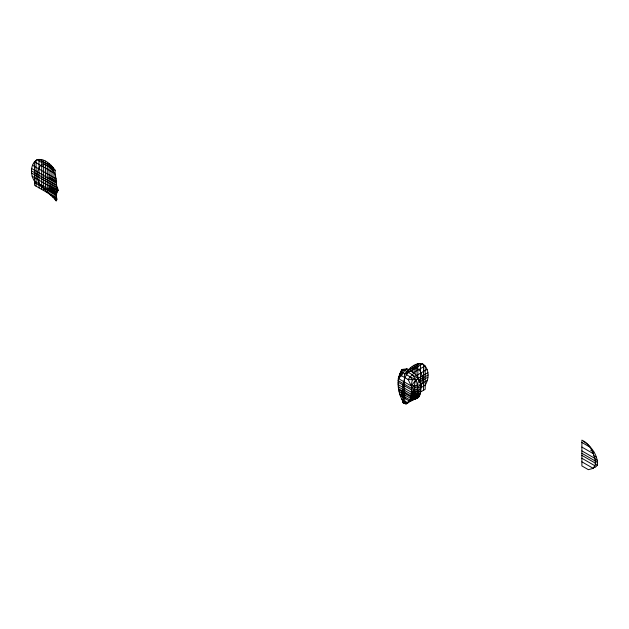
<?xml version="1.0" encoding="UTF-8"?>
<svg xmlns="http://www.w3.org/2000/svg" width="629" height="629" viewBox="0 0 629 629"><rect width="100%" height="100%" fill="white"/><g stroke="black" fill="none" stroke-linecap="round" stroke-linejoin="round"><path stroke-width="0.94" d="M410.517 370.866C419.653 375.222 423.474 387.653 419.079 396.663L411.484 400.186L406.043 404.007L403.409 403.134L403.409 399.179L402.882 398.078C403.283 388.801 401.412 376.96 410.517 370.866L410.517 367.745C413.874 365.032 418.222 362.461 422.664 363.853C429.513 368.437 429.3 378.839 425.188 385.2L420.502 387.904C423.073 382.094 423.396 374.475 418.835 369.53L415.95 368.68L414.055 368.83M593.249 467.331L595.058 467.457L597.424 465.263C598.195 455.679 591.378 446.205 583.578 441.495M404.793 396.073L403.134 397.033L402.489 396.356L404.793 395.02L410.556 398.346L419.079 396.663C415.698 400.013 409.809 399.171 406.9 403.551L404.793 402.332L403.409 403.134L402.741 402.277L404.793 401.09L407.851 402.851C413.591 396.687 410.092 387.291 412.349 379.947L410.187 376.85L406.57 374.758L406.57 371.542L410.517 367.745M403.551 402.56C397.732 392.795 395.547 379.484 402.08 369.459L404.801 370.379L412.286 374.695L415.95 379.743C412.695 386.135 416.241 394.265 411.484 400.186L407.851 402.851M56.689 193.944L34.383 181.066C30.271 174.705 30.058 164.303 36.907 159.719C44.533 158.005 51.043 164.523 55.148 170.255L54.77 199.314L56.162 200.871L56.877 199.417L56.162 195.045L56.689 193.944C56.288 184.667 58.159 172.826 49.054 166.732L49.054 163.611M402.882 385.585L404.793 384.476L411.539 388.368L417.664 387.574L420.542 384.728L411.303 386.002L408.142 379.57L410.187 376.85L415.95 379.743C418.639 387.181 419.401 399.588 409.188 401.577M398.519 382.149L398.212 384.641L403.15 387.495M398.817 378.233L401.137 371.196L404.801 370.379L406.971 368.822L408.394 369.64M398.849 386.969L398.605 388.753L403.252 391.435M49.054 188.629L56.437 192.899L57.082 192.222L57.294 190.729L32.063 176.159M399.533 376.362L401.137 371.196L405.123 373.925M401.137 371.196L400.799 373.272L398.291 378.485L403.983 381.772M400.123 375.167L400.374 373.823M402.741 402.277L403.409 399.179L404.793 398.377L409.44 401.05L417.853 397.905L409.951 399.942L404.793 396.97L402.882 398.078M398.935 378.139L400.248 373.768M410.187 376.85L412.286 374.695L418.961 379.201L417.341 385.16L414.417 387.975M399.855 375.489L400.28 373.933M594.955 465.798L595.694 463.337C594.389 454.358 590.725 444.027 581.88 440.127L581.88 465.924L588.367 469.674L593.218 468.353L594.955 465.798L581.88 458.25M399.25 376.236L402.08 369.459L406.971 368.822M402.025 392.126L403.134 389.406L404.793 388.447L411.382 392.244L420.667 391.002L410.745 396.844L404.793 393.408L402.277 394.863L401.066 394.485L402.025 392.126L404.793 390.53L411.224 394.241L420.424 392.944L410.556 398.346M400.492 373.154L402.08 369.459M404.801 370.379L401.451 375.702L398.291 378.485L399.006 376.85L398.055 380.576L403.11 383.501M406.9 403.551L407.859 402.049L406.043 404.007M418.961 379.201L415.95 379.743L411.303 386.002L404.793 382.243L403.386 383.061M404.793 403.283L404.423 374.389L406.57 371.542L420.565 363.46L420.502 392.024L425.188 389.32L425.188 365.866L414.055 372.289L414.055 365.221M411.539 388.368L414.141 385.585M412.286 374.695L414.063 372.911M411.382 392.244L414.417 389.54L420.911 388.738L410.989 395.9L404.793 392.331L401.066 394.485M411.224 394.241L417.664 389.139M409.44 401.05L411.979 399.069L419.692 395.397L410.745 396.844M409.951 399.942L412.978 397.693L420.054 394.532L410.989 395.9M404.423 374.389L422.664 363.853M427.083 369.38L415.95 375.804L415.95 364.427M403.189 386.969L404.793 386.041L411.539 389.933L414.417 389.54M427.917 372.69L417.853 378.501L417.853 363.633M419.181 380.144L428.121 374.978M419.181 382.228L427.862 377.211M420.502 384.343L427.508 380.293M402.953 372.667L400.799 373.272L401.451 375.702L408.142 379.57L415.95 379.743M417.664 387.574L420.911 387.173M57.294 190.729L58.505 190.634L56.437 185.272L31.45 170.844M45.516 164.696L43.613 164.546L40.736 165.396C35.562 171.237 36.057 181.435 41.718 186.703C46.491 191.46 51.523 196.232 56.689 200.423M581.88 442.47L589.868 447.085M590.662 450.191L593.807 452.007M581.88 447.077L593.359 453.706M593.304 455.514L596.551 457.385M581.88 450.875L594.924 458.407M594.877 458.832L597.298 460.224M581.88 453.281L595.223 460.978M595.081 461.033L597.55 462.457M581.88 455.365L595.694 463.337M594.979 463.856L597.424 465.263M581.88 461.812L593.218 468.353M36.907 159.719L55.148 170.255M54.77 173.502L34.383 161.732L34.611 185.311L56.83 198.143M32.488 165.246L56.185 178.927M49.054 177.04L56.689 181.451M31.654 168.556L56.382 182.835M398.055 382.141L403.11 385.066M31.709 173.077L57.546 187.992M49.054 185.178L58.505 190.634M398.369 386.819L403.189 389.603M49.054 187.584L57.082 192.222M398.841 389.972L403.095 392.425M399.038 391.702L402.332 393.597M34.383 182.465L56.162 195.045L56.162 200.871M399.643 393.998L402.591 395.696M400.154 395.696L403.252 397.481M56.877 199.417L53.001 197.176L53.001 167.408L39.006 159.326L39.069 187.89M401.742 399.329L403.268 400.209M402.277 394.863L402.489 396.356M423.49 364.498L423.49 390.294M412.286 366.479L412.286 372.447M408.543 369.333L408.543 372.533M51.028 165.199L51.028 195.415M49.054 166.732L49.054 193.653M47.285 162.345L47.285 192.631M45.516 161.087L45.516 191.609M43.613 160.293L43.613 190.516M41.718 159.499L41.718 189.415M36.081 160.364L36.081 186.16M413.803 399.242L410.902 400.288L416.508 398.527L413.803 399.242"/></g></svg>
